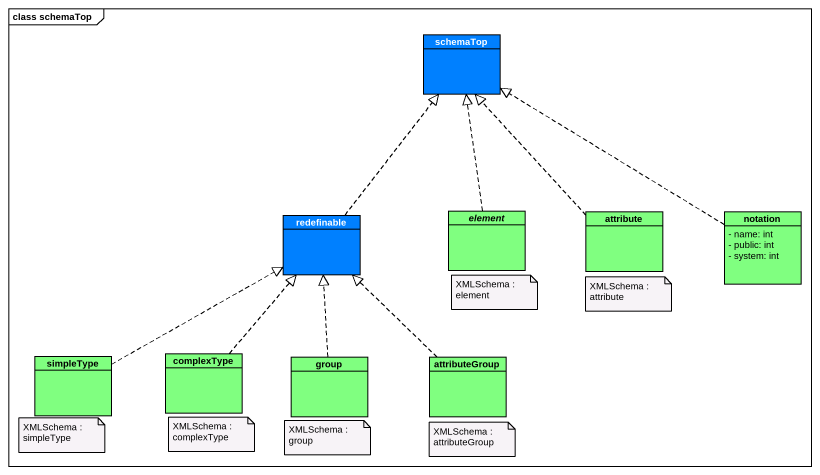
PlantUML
@startuml
mainframe class schemaTop
hide circle
hide empty members
skinparam classAttributeIconSize 0
class schemaTop #0080FF
class redefinable #0080FF
abstract class element #80FF80
class attribute #80FF80
class notation #80FF80 {
  - name: int
  - public: int
  - system: int
}
class simpleType #80FF80
class complexType #80FF80
class "group" as group_ #80FF80
class attributeGroup #80FF80
redefinable .up.|> schemaTop
element .up.|> schemaTop
attribute .up.|> schemaTop
notation .up.|> schemaTop
simpleType .right.|> redefinable
complexType .up.|> redefinable
group_ .up.|> redefinable
attributeGroup .up.|> redefinable
note as N1
  XMLSchema : element
end note
note as N2
  XMLSchema : attribute
end note
note as N3
  XMLSchema : simpleType
end note
note as N4
  XMLSchema : complexType
end note
note as N5
  XMLSchema : group
end note
note as N6
  XMLSchema : attributeGroup
end note
@enduml
